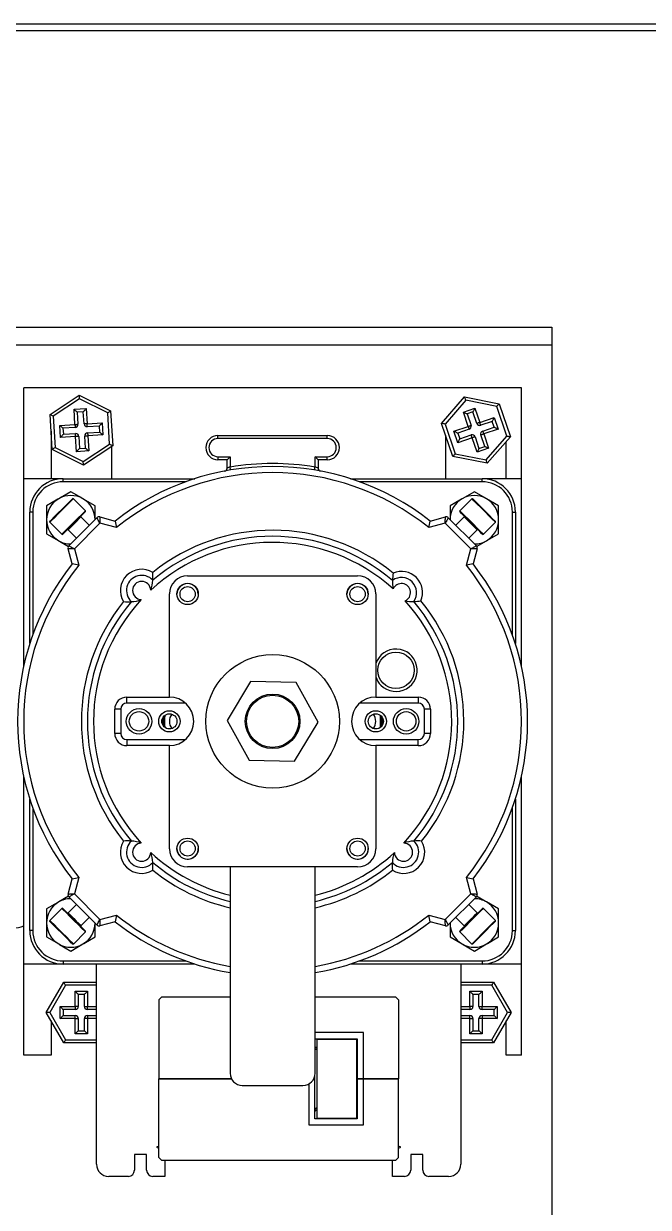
# Model space of a CAD drawing. Header units: millimetres. Extents: x 4754612 to 5801174, y 2368242 to 2777223.
# Drawn here: x 4996116.3 to 4996189.8, y 2592960.3 to 2593099.6 of the extents above; entities that cross this region are included whole.
import ezdxf

# ---------------------------------------------------------------- set-up
doc = ezdxf.new("R2010")
doc.units = ezdxf.units.MM
doc.header["$LTSCALE"] = 1000
doc.layers.add('(주)하나기공-LEADER', color=7, linetype='Continuous')

msp = doc.modelspace()

# ---------------------------------------------------------------- linework, layer by layer
at = {"layer": '(주)하나기공-LEADER', "color": 8, "linetype": 'ByBlock', "lineweight": -2}
for p, q in [((4996178.443, 2593061.764), (4995985.586, 2593061.764)), ((4996116.315, 2593046.05), (4996116.315, 2593056.764)), ((4996174.886, 2593056.764), (4996116.315, 2593056.764)), ((4996174.886, 2593046.05), (4996174.886, 2593056.764)), ((4996119.413, 2593053.611), (4996122.856, 2593055.881)), ((4996122.88, 2593055.469), (4996119.782, 2593053.426)), ((4996122.856, 2593055.881), (4996126.543, 2593054.035)), ((4996126.199, 2593053.808), (4996122.88, 2593055.469)), ((4996165.483, 2593052.564), (4996168.199, 2593055.668)), ((4996168.332, 2593055.277), (4996165.888, 2593052.484)), ((4996168.199, 2593055.668), (4996172.245, 2593054.868)), ((4996171.973, 2593054.558), (4996168.332, 2593055.277)), ((4996122.239, 2593054.217), (4996123.665, 2593054.302)), ((4996122.345, 2593052.435), (4996122.239, 2593054.217)), ((4996123.33, 2593053.925), (4996122.617, 2593053.882)), ((4996122.617, 2593053.882), (4996122.702, 2593052.456)), ((4996123.415, 2593052.498), (4996123.33, 2593053.925)), ((4996123.665, 2593054.302), (4996123.771, 2593052.52)), ((4996126.419, 2593050.103), (4996126.199, 2593053.808)), ((4996126.543, 2593054.035), (4996126.788, 2593049.918)), ((4996168.047, 2593053.9), (4996169.399, 2593054.361)), ((4996168.623, 2593052.21), (4996168.047, 2593053.9)), ((4996169.176, 2593053.908), (4996168.5, 2593053.677)), ((4996169.637, 2593052.556), (4996169.176, 2593053.908)), ((4996169.399, 2593054.361), (4996169.975, 2593052.671)), ((4996173.17, 2593051.044), (4996171.973, 2593054.558)), ((4996172.245, 2593054.868), (4996173.575, 2593050.964)), ((4996119.658, 2593049.494), (4996119.413, 2593053.611)), ((4996119.782, 2593053.426), (4996120.002, 2593049.721)), ((4996120.562, 2593052.329), (4996122.345, 2593052.435)), ((4996123.771, 2593052.52), (4996125.554, 2593052.626)), ((4996125.554, 2593052.626), (4996125.638, 2593051.2)), ((4996166.814, 2593048.661), (4996165.483, 2593052.564)), ((4996165.888, 2593052.484), (4996167.085, 2593048.971)), ((4996168.5, 2593053.677), (4996168.961, 2593052.325)), ((4996169.975, 2593052.671), (4996171.665, 2593053.247)), ((4996171.442, 2593052.793), (4996170.09, 2593052.333)), ((4996171.673, 2593052.117), (4996171.442, 2593052.793)), ((4996171.665, 2593053.247), (4996172.126, 2593051.894)), ((4996119.529, 2593051.658), (4996119.529, 2593046.05)), ((4996120.647, 2593050.903), (4996120.562, 2593052.329)), ((4996122.43, 2593051.009), (4996120.647, 2593050.903)), ((4996122.366, 2593052.078), (4996120.94, 2593051.994)), ((4996120.94, 2593051.994), (4996120.983, 2593051.28)), ((4996120.983, 2593051.28), (4996122.409, 2593051.365)), ((4996122.536, 2593049.226), (4996122.43, 2593051.009)), ((4996122.786, 2593051.03), (4996122.871, 2593049.604)), ((4996123.584, 2593049.646), (4996123.499, 2593051.072)), ((4996125.218, 2593052.248), (4996123.792, 2593052.163)), ((4996123.835, 2593051.45), (4996125.261, 2593051.535)), ((4996125.638, 2593051.2), (4996123.856, 2593051.094)), ((4996123.856, 2593051.094), (4996123.962, 2593049.311)), ((4996125.261, 2593051.535), (4996125.218, 2593052.248)), ((4996139.172, 2593050.78), (4996139.172, 2593051.137)), ((4996139.172, 2593051.137), (4996152.029, 2593051.137)), ((4996152.029, 2593050.78), (4996152.029, 2593051.137)), ((4996165.958, 2593051.172), (4996165.958, 2593046.05)), ((4996166.932, 2593051.634), (4996168.623, 2593052.21)), ((4996167.393, 2593050.282), (4996166.932, 2593051.634)), ((4996168.738, 2593051.872), (4996167.385, 2593051.411)), ((4996167.385, 2593051.411), (4996167.616, 2593050.735)), ((4996167.616, 2593050.735), (4996168.968, 2593051.196)), ((4996169.421, 2593050.973), (4996169.882, 2593049.621)), ((4996170.558, 2593049.851), (4996170.097, 2593051.203)), ((4996170.32, 2593051.657), (4996171.673, 2593052.117)), ((4996172.126, 2593051.894), (4996170.436, 2593051.319)), ((4996170.436, 2593051.319), (4996171.011, 2593049.628)), ((4996170.726, 2593048.251), (4996173.17, 2593051.044)), ((4996173.575, 2593050.964), (4996170.859, 2593047.861)), ((4996120.002, 2593049.721), (4996123.321, 2593048.059)), ((4996122.871, 2593049.604), (4996123.584, 2593049.646)), ((4996123.321, 2593048.059), (4996126.419, 2593050.103)), ((4996126.788, 2593049.918), (4996123.345, 2593047.648)), ((4996126.672, 2593046.05), (4996126.672, 2593049.841)), ((4996152.029, 2593050.78), (4996139.172, 2593050.78)), ((4996169.083, 2593050.858), (4996167.393, 2593050.282)), ((4996169.659, 2593049.167), (4996169.083, 2593050.858)), ((4996171.011, 2593049.628), (4996169.659, 2593049.167)), ((4996169.882, 2593049.621), (4996170.558, 2593049.851)), ((4996173.1, 2593046.05), (4996173.1, 2593050.422)), ((4996123.345, 2593047.648), (4996119.658, 2593049.494)), ((4996123.962, 2593049.311), (4996122.536, 2593049.226)), ((4996139.172, 2593048.637), (4996140.6, 2593048.637)), ((4996139.172, 2593048.637), (4996139.172, 2593048.28)), ((4996140.243, 2593048.28), (4996139.172, 2593048.28)), ((4996140.6, 2593048.637), (4996140.243, 2593048.28)), ((4996140.243, 2593047.293), (4996140.243, 2593048.28)), ((4996140.6, 2593048.637), (4996140.6, 2593047.421)), ((4996150.6, 2593047.421), (4996150.6, 2593048.637)), ((4996150.6, 2593048.637), (4996152.029, 2593048.637)), ((4996150.958, 2593048.28), (4996150.958, 2593047.293)), ((4996152.029, 2593048.28), (4996150.958, 2593048.28)), ((4996152.029, 2593048.28), (4996152.029, 2593048.637)), ((4996170.859, 2593047.861), (4996166.814, 2593048.661)), ((4996167.085, 2593048.971), (4996170.726, 2593048.251)), ((4996116.315, 2593023.986), (4996116.315, 2593046.05)), ((4996120.958, 2593046.05), (4996116.315, 2593046.05)), ((4996120.958, 2593045.693), (4996120.958, 2593046.05)), ((4996120.958, 2593046.05), (4996136.453, 2593046.05)), ((4996135.405, 2593045.693), (4996120.958, 2593045.693)), ((4996154.748, 2593046.05), (4996170.243, 2593046.05)), ((4996170.243, 2593045.693), (4996155.796, 2593045.693)), ((4996174.886, 2593046.05), (4996170.243, 2593046.05)), ((4996170.243, 2593045.693), (4996170.243, 2593046.05)), ((4996174.886, 2593023.986), (4996174.886, 2593046.05)), ((4996121.862, 2593044.516), (4996120.433, 2593043.691)), ((4996169.339, 2593044.516), (4996167.91, 2593043.691)), ((4996119.005, 2593042.867), (4996119.005, 2593041.217)), ((4996120.841, 2593042.469), (4996122.064, 2593043.692)), ((4996123.579, 2593042.278), (4996122.165, 2593043.692)), ((4996124.719, 2593042.867), (4996123.29, 2593043.691)), ((4996124.719, 2593041.217), (4996124.719, 2593042.867)), ((4996166.482, 2593042.867), (4996166.482, 2593041.217)), ((4996169.036, 2593043.692), (4996167.622, 2593042.278)), ((4996172.196, 2593042.867), (4996170.768, 2593043.691)), ((4996172.196, 2593041.217), (4996172.196, 2593042.867)), ((4996117.386, 2593042.121), (4996117.029, 2593042.121)), ((4996117.029, 2593026.626), (4996117.029, 2593042.121)), ((4996117.386, 2593042.121), (4996117.386, 2593027.674)), ((4996119.005, 2593041.217), (4996119.005, 2593039.568)), ((4996121.625, 2593038.153), (4996124.926, 2593041.454)), ((4996122.31, 2593041.009), (4996123.579, 2593042.278)), ((4996123.579, 2593042.177), (4996122.356, 2593040.954)), ((4996123.049, 2593041.545), (4996122.356, 2593040.853)), ((4996124.033, 2593040.561), (4996123.049, 2593041.545)), ((4996125.271, 2593041.547), (4996127.063, 2593041.066)), ((4996164.137, 2593041.066), (4996165.93, 2593041.547)), ((4996166.275, 2593041.454), (4996169.576, 2593038.153)), ((4996168.152, 2593041.545), (4996167.168, 2593040.561)), ((4996172.196, 2593039.568), (4996172.196, 2593041.217)), ((4996173.815, 2593042.121), (4996174.172, 2593042.121)), ((4996173.815, 2593027.674), (4996173.815, 2593042.121)), ((4996174.172, 2593042.121), (4996174.172, 2593026.626)), ((4996119.387, 2593040.914), (4996120.801, 2593039.5)), ((4996120.801, 2593039.5), (4996122.31, 2593041.009)), ((4996122.356, 2593040.853), (4996121.534, 2593040.03)), ((4996121.534, 2593040.03), (4996122.518, 2593039.046)), ((4996125.285, 2593040.803), (4996122.276, 2593037.794)), ((4996127.226, 2593040.283), (4996125.285, 2593040.803)), ((4996165.916, 2593040.803), (4996163.974, 2593040.283)), ((4996168.925, 2593037.794), (4996165.916, 2593040.803)), ((4996168.683, 2593039.046), (4996169.667, 2593040.03)), ((4996170.4, 2593039.5), (4996171.814, 2593040.914)), ((4996171.739, 2593041.09), (4996171.814, 2593041.015)), ((4996119.005, 2593039.568), (4996120.433, 2593038.743)), ((4996169.598, 2593038.068), (4996170.768, 2593038.743)), ((4996170.322, 2593039.578), (4996170.4, 2593039.5)), ((4996122.013, 2593036.015), (4996121.532, 2593037.808)), ((4996122.276, 2593037.794), (4996122.796, 2593035.853)), ((4996168.405, 2593035.853), (4996168.925, 2593037.794)), ((4996169.668, 2593037.808), (4996169.188, 2593036.015)), ((4996135.6, 2593034.621), (4996155.6, 2593034.621)), ((4996133.458, 2593020.336), (4996133.458, 2593032.479)), ((4996157.743, 2593032.479), (4996157.743, 2593020.336)), ((4996143.014, 2593022.175), (4996140.24, 2593017.587)), ((4996148.374, 2593022.066), (4996143.014, 2593022.175)), ((4996150.96, 2593017.37), (4996148.374, 2593022.066)), ((4996128.458, 2593019.621), (4996128.458, 2593020.336)), ((4996128.458, 2593020.336), (4996133.458, 2593020.336)), ((4996157.743, 2593020.336), (4996162.743, 2593020.336)), ((4996162.743, 2593020.336), (4996162.743, 2593019.621)), ((4996127.029, 2593016.05), (4996127.029, 2593018.907)), ((4996127.743, 2593018.907), (4996127.029, 2593018.907)), ((4996127.743, 2593018.907), (4996127.743, 2593016.05)), ((4996135.347, 2593019.621), (4996128.458, 2593019.621)), ((4996162.743, 2593019.621), (4996155.853, 2593019.621)), ((4996163.458, 2593016.05), (4996163.458, 2593018.907)), ((4996164.172, 2593018.907), (4996163.458, 2593018.907)), ((4996164.172, 2593018.907), (4996164.172, 2593016.05)), ((4996140.24, 2593017.587), (4996142.827, 2593012.891)), ((4996148.187, 2593012.783), (4996150.96, 2593017.37)), ((4996127.743, 2593016.05), (4996127.029, 2593016.05)), ((4996128.458, 2593015.336), (4996128.458, 2593014.621)), ((4996128.458, 2593015.336), (4996135.347, 2593015.336)), ((4996155.853, 2593015.336), (4996162.743, 2593015.336)), ((4996162.743, 2593014.621), (4996162.743, 2593015.336)), ((4996164.172, 2593016.05), (4996163.458, 2593016.05)), ((4996133.458, 2593014.621), (4996128.458, 2593014.621)), ((4996133.458, 2593002.479), (4996133.458, 2593014.621)), ((4996162.743, 2593014.621), (4996157.743, 2593014.621)), ((4996157.743, 2593014.621), (4996157.743, 2593002.479)), ((4996142.827, 2593012.891), (4996148.187, 2593012.783)), ((4996116.315, 2592988.907), (4996116.315, 2593010.971)), ((4996174.886, 2592988.907), (4996174.886, 2593010.971)), ((4996117.029, 2592992.836), (4996117.029, 2593008.331)), ((4996174.172, 2593008.331), (4996174.172, 2592992.836)), ((4996117.386, 2593007.283), (4996117.386, 2592992.836)), ((4996173.815, 2592992.836), (4996173.815, 2593007.283)), ((4996155.6, 2593000.336), (4996135.6, 2593000.336)), ((4996140.6, 2593000.336), (4996140.6, 2592976.05)), ((4996150.6, 2592976.05), (4996150.6, 2593000.336)), ((4996121.532, 2592997.149), (4996122.013, 2592998.942)), ((4996122.796, 2592999.105), (4996122.276, 2592997.163)), ((4996168.925, 2592997.163), (4996168.405, 2592999.105)), ((4996169.188, 2592998.942), (4996169.668, 2592997.149)), ((4996121.603, 2592996.889), (4996120.433, 2592996.214)), ((4996124.926, 2592993.503), (4996121.625, 2592996.804)), ((4996122.276, 2592997.163), (4996125.285, 2592994.154)), ((4996165.916, 2592994.154), (4996168.925, 2592997.163)), ((4996169.576, 2592996.804), (4996166.275, 2592993.503)), ((4996119.005, 2592995.39), (4996119.005, 2592993.74)), ((4996120.801, 2592995.457), (4996119.387, 2592994.043)), ((4996122.518, 2592995.911), (4996121.534, 2592994.927)), ((4996169.667, 2592994.927), (4996168.683, 2592995.911)), ((4996171.814, 2592994.043), (4996170.4, 2592995.457)), ((4996172.196, 2592995.39), (4996170.768, 2592996.214)), ((4996172.196, 2592993.74), (4996172.196, 2592995.39)), ((4996123.049, 2592993.412), (4996124.033, 2592994.396)), ((4996127.063, 2592993.891), (4996125.271, 2592993.41)), ((4996125.285, 2592994.154), (4996127.226, 2592994.674)), ((4996163.974, 2592994.674), (4996165.916, 2592994.154)), ((4996165.93, 2592993.41), (4996164.137, 2592993.891)), ((4996167.168, 2592994.396), (4996168.152, 2592993.412)), ((4996117.386, 2592992.836), (4996117.029, 2592992.836)), ((4996119.005, 2592993.74), (4996119.005, 2592992.09)), ((4996122.165, 2592991.265), (4996123.579, 2592992.679)), ((4996124.719, 2592992.09), (4996124.719, 2592993.74)), ((4996166.482, 2592993.74), (4996166.482, 2592992.09)), ((4996167.622, 2592992.679), (4996169.036, 2592991.265)), ((4996172.196, 2592992.09), (4996172.196, 2592993.74)), ((4996173.815, 2592992.836), (4996174.172, 2592992.836)), ((4996119.005, 2592992.09), (4996120.433, 2592991.266)), ((4996121.862, 2592990.441), (4996123.29, 2592991.266)), ((4996166.482, 2592992.09), (4996167.91, 2592991.266)), ((4996169.339, 2592990.441), (4996170.768, 2592991.266)), ((4996120.958, 2592988.907), (4996116.315, 2592988.907)), ((4996116.315, 2592978.193), (4996116.315, 2592988.907)), ((4996120.958, 2592989.264), (4996120.958, 2592988.907)), ((4996120.958, 2592989.264), (4996135.405, 2592989.264)), ((4996136.453, 2592988.907), (4996120.958, 2592988.907)), ((4996124.886, 2592965.336), (4996124.886, 2592988.907)), ((4996170.243, 2592988.907), (4996154.748, 2592988.907)), ((4996155.796, 2592989.264), (4996170.243, 2592989.264)), ((4996167.743, 2592988.907), (4996167.743, 2592965.336)), ((4996170.243, 2592989.264), (4996170.243, 2592988.907)), ((4996174.886, 2592988.907), (4996170.243, 2592988.907)), ((4996174.886, 2592978.193), (4996174.886, 2592988.907)), ((4996118.977, 2592983.193), (4996121.038, 2592986.764)), ((4996121.245, 2592986.407), (4996119.389, 2592983.193)), ((4996121.038, 2592986.764), (4996124.886, 2592986.764)), ((4996124.886, 2592986.407), (4996121.245, 2592986.407)), ((4996122.386, 2592983.907), (4996122.386, 2592985.693)), ((4996122.386, 2592985.693), (4996123.815, 2592985.693)), ((4996123.815, 2592985.693), (4996123.815, 2592983.907)), ((4996167.743, 2592986.764), (4996171.591, 2592986.764)), ((4996171.385, 2592986.407), (4996167.743, 2592986.407)), ((4996168.815, 2592985.693), (4996170.243, 2592985.693)), ((4996168.815, 2592983.907), (4996168.815, 2592985.693)), ((4996170.243, 2592985.693), (4996170.243, 2592983.907)), ((4996173.241, 2592983.193), (4996171.385, 2592986.407)), ((4996171.591, 2592986.764), (4996173.653, 2592983.193)), ((4996122.743, 2592985.336), (4996122.743, 2592983.907)), ((4996123.458, 2592985.336), (4996122.743, 2592985.336)), ((4996123.458, 2592983.907), (4996123.458, 2592985.336)), ((4996132.565, 2592985.043), (4996132.208, 2592984.686)), ((4996132.208, 2592984.686), (4996132.208, 2592975.4)), ((4996132.565, 2592985.043), (4996140.6, 2592985.043)), ((4996150.6, 2592985.043), (4996160.065, 2592985.043)), ((4996160.422, 2592984.686), (4996160.065, 2592985.043)), ((4996160.422, 2592984.686), (4996160.422, 2592975.4)), ((4996169.172, 2592985.336), (4996169.172, 2592983.907)), ((4996169.886, 2592985.336), (4996169.172, 2592985.336)), ((4996169.886, 2592983.907), (4996169.886, 2592985.336)), ((4996119.389, 2592983.193), (4996118.977, 2592983.193)), ((4996121.038, 2592979.621), (4996118.977, 2592983.193)), ((4996119.389, 2592983.193), (4996121.245, 2592979.979)), ((4996120.6, 2592982.479), (4996120.6, 2592983.907)), ((4996120.6, 2592983.907), (4996122.386, 2592983.907)), ((4996120.958, 2592983.55), (4996120.958, 2592982.836)), ((4996122.386, 2592983.55), (4996120.958, 2592983.55)), ((4996120.958, 2592982.836), (4996122.386, 2592982.836)), ((4996122.743, 2592983.907), (4996122.386, 2592983.907)), ((4996122.386, 2592983.907), (4996122.386, 2592983.55)), ((4996122.386, 2592982.479), (4996122.386, 2592982.836)), ((4996123.458, 2592983.907), (4996123.815, 2592983.907)), ((4996123.815, 2592983.55), (4996123.815, 2592983.907)), ((4996123.815, 2592983.907), (4996124.886, 2592983.907)), ((4996124.886, 2592983.55), (4996123.815, 2592983.55)), ((4996123.815, 2592982.836), (4996123.815, 2592982.479)), ((4996123.815, 2592982.836), (4996124.886, 2592982.836)), ((4996167.743, 2592983.907), (4996168.815, 2592983.907)), ((4996168.815, 2592983.55), (4996167.743, 2592983.55)), ((4996167.743, 2592982.836), (4996168.815, 2592982.836)), ((4996168.815, 2592983.907), (4996168.815, 2592983.55)), ((4996169.172, 2592983.907), (4996168.815, 2592983.907)), ((4996168.815, 2592982.479), (4996168.815, 2592982.836)), ((4996169.886, 2592983.907), (4996170.243, 2592983.907)), ((4996170.243, 2592983.907), (4996172.029, 2592983.907)), ((4996170.243, 2592983.55), (4996170.243, 2592983.907)), ((4996171.672, 2592983.55), (4996170.243, 2592983.55)), ((4996170.243, 2592982.836), (4996171.672, 2592982.836)), ((4996170.243, 2592982.836), (4996170.243, 2592982.479)), ((4996171.385, 2592979.979), (4996173.241, 2592983.193)), ((4996173.653, 2592983.193), (4996171.591, 2592979.621)), ((4996171.672, 2592982.836), (4996171.672, 2592983.55)), ((4996172.029, 2592983.907), (4996172.029, 2592982.479)), ((4996173.653, 2592983.193), (4996173.241, 2592983.193)), ((4996119.529, 2592982.236), (4996119.529, 2592978.193)), ((4996122.386, 2592982.479), (4996120.6, 2592982.479)), ((4996122.386, 2592980.693), (4996122.386, 2592982.479)), ((4996122.386, 2592982.479), (4996122.743, 2592982.479)), ((4996122.743, 2592982.479), (4996122.743, 2592981.05)), ((4996123.458, 2592981.05), (4996123.458, 2592982.479)), ((4996123.815, 2592982.479), (4996123.458, 2592982.479)), ((4996123.815, 2592982.479), (4996123.815, 2592980.693)), ((4996124.886, 2592982.479), (4996123.815, 2592982.479)), ((4996168.815, 2592982.479), (4996167.743, 2592982.479)), ((4996168.815, 2592980.693), (4996168.815, 2592982.479)), ((4996168.815, 2592982.479), (4996169.172, 2592982.479)), ((4996169.172, 2592982.479), (4996169.172, 2592981.05)), ((4996169.886, 2592981.05), (4996169.886, 2592982.479)), ((4996170.243, 2592982.479), (4996169.886, 2592982.479)), ((4996170.243, 2592982.479), (4996170.243, 2592980.693)), ((4996172.029, 2592982.479), (4996170.243, 2592982.479)), ((4996173.1, 2592978.193), (4996173.1, 2592982.236)), ((4996121.245, 2592979.979), (4996124.886, 2592979.979)), ((4996123.815, 2592980.693), (4996122.386, 2592980.693)), ((4996122.743, 2592981.05), (4996123.458, 2592981.05)), ((4996156.279, 2592980.829), (4996150.6, 2592980.829)), ((4996150.6, 2592980.114), (4996155.565, 2592980.114)), ((4996150.85, 2592980.043), (4996155.493, 2592980.043)), ((4996150.85, 2592970.757), (4996150.85, 2592980.043)), ((4996155.493, 2592980.043), (4996155.493, 2592980.114)), ((4996155.493, 2592970.757), (4996155.493, 2592980.043)), ((4996155.565, 2592980.114), (4996155.565, 2592975.4)), ((4996156.279, 2592975.4), (4996156.279, 2592980.829)), ((4996167.743, 2592979.979), (4996171.385, 2592979.979)), ((4996170.243, 2592980.693), (4996168.815, 2592980.693)), ((4996169.172, 2592981.05), (4996169.886, 2592981.05)), ((4996124.886, 2592979.621), (4996121.038, 2592979.621)), ((4996171.591, 2592979.621), (4996167.743, 2592979.621)), ((4996119.529, 2592978.193), (4996116.315, 2592978.193)), ((4996174.886, 2592978.193), (4996173.1, 2592978.193)), ((4996150.565, 2592975.4), (4996150.565, 2592975.733)), ((4996132.208, 2592975.4), (4996140.757, 2592975.4)), ((4996132.208, 2592966.114), (4996132.208, 2592975.4)), ((4996140.757, 2592975.4), (4996132.208, 2592975.4)), ((4996142.029, 2592974.621), (4996149.172, 2592974.621)), ((4996149.85, 2592974.793), (4996149.85, 2592969.971)), ((4996150.444, 2592975.4), (4996150.565, 2592975.4)), ((4996150.565, 2592975.4), (4996150.444, 2592975.4)), ((4996150.565, 2592970.686), (4996150.565, 2592975.4)), ((4996155.565, 2592975.4), (4996156.279, 2592975.4)), ((4996155.565, 2592975.4), (4996155.565, 2592970.686)), ((4996156.279, 2592975.4), (4996155.565, 2592975.4)), ((4996156.279, 2592975.4), (4996160.422, 2592975.4)), ((4996156.279, 2592969.971), (4996156.279, 2592975.4)), ((4996160.422, 2592975.4), (4996156.279, 2592975.4)), ((4996160.422, 2592966.114), (4996160.422, 2592975.4)), ((4996155.565, 2592970.686), (4996150.565, 2592970.686)), ((4996150.85, 2592970.757), (4996155.493, 2592970.757)), ((4996155.493, 2592970.686), (4996155.493, 2592970.757)), ((4996149.85, 2592969.971), (4996156.279, 2592969.971)), ((4996132.208, 2592967.461), (4996131.932, 2592967.347)), ((4996131.932, 2592967.347), (4996132.208, 2592967.233)), ((4996160.697, 2592967.347), (4996160.422, 2592967.461)), ((4996160.422, 2592967.233), (4996160.697, 2592967.347)), ((4996130.779, 2592966.471), (4996129.35, 2592966.471)), ((4996129.35, 2592966.471), (4996129.35, 2592964.621)), ((4996130.779, 2592964.621), (4996130.779, 2592966.471)), ((4996132.208, 2592966.114), (4996132.565, 2592965.757)), ((4996160.065, 2592965.757), (4996160.422, 2592966.114)), ((4996163.279, 2592966.471), (4996161.85, 2592966.471)), ((4996161.85, 2592966.471), (4996161.85, 2592964.621)), ((4996163.279, 2592964.621), (4996163.279, 2592966.471)), ((4996160.065, 2592965.757), (4996132.565, 2592965.757)), ((4996132.922, 2592965.757), (4996132.922, 2592963.907)), ((4996159.708, 2592963.907), (4996159.708, 2592965.757)), ((4996128.636, 2592963.907), (4996126.315, 2592963.907)), ((4996132.922, 2592963.907), (4996131.493, 2592963.907)), ((4996161.136, 2592963.907), (4996159.708, 2592963.907)), ((4996166.315, 2592963.907), (4996163.993, 2592963.907))]:
    msp.add_line(p, q, dxfattribs=at)
at = {"layer": '(주)하나기공-LEADER', "color": 4}
msp.add_lwpolyline([(4996262.443, 2593098.764), (4995963.3, 2593098.764), (4995963.3, 2593099.621), (4995963.3, 2593099.621), (4996262.443, 2593099.621)], dxfattribs=at)
at = {"layer": '(주)하나기공-LEADER', "color": 8, "linetype": 'ByBlock', "lineweight": -2}
msp.add_lwpolyline([(4996178.443, 2592958.907), (4995985.586, 2592958.907), (4995985.586, 2593061.764), (4995985.586, 2593063.907), (4996178.443, 2593063.907), (4996178.443, 2593061.764)], close=True, dxfattribs=at)
for points in [[(4996122.88, 2593055.469), (4996122.875, 2593055.55), (4996122.871, 2593055.627), (4996122.866, 2593055.698), (4996122.863, 2593055.76), (4996122.86, 2593055.812), (4996122.857, 2593055.85), (4996122.856, 2593055.873), (4996122.856, 2593055.881)], [(4996168.332, 2593055.277), (4996168.306, 2593055.354), (4996168.281, 2593055.427), (4996168.258, 2593055.494), (4996168.238, 2593055.553), (4996168.221, 2593055.602), (4996168.209, 2593055.638), (4996168.201, 2593055.66), (4996168.199, 2593055.668)], [(4996122.239, 2593054.217), (4996122.313, 2593054.152), (4996122.384, 2593054.089), (4996122.449, 2593054.031), (4996122.506, 2593053.98), (4996122.553, 2593053.939), (4996122.588, 2593053.908), (4996122.609, 2593053.889), (4996122.617, 2593053.882)], [(4996123.665, 2593054.302), (4996123.6, 2593054.229), (4996123.537, 2593054.158), (4996123.479, 2593054.092), (4996123.428, 2593054.035), (4996123.386, 2593053.988), (4996123.355, 2593053.953), (4996123.336, 2593053.932), (4996123.33, 2593053.925)], [(4996126.199, 2593053.808), (4996126.266, 2593053.852), (4996126.331, 2593053.894), (4996126.39, 2593053.934), (4996126.442, 2593053.968), (4996126.485, 2593053.996), (4996126.517, 2593054.017), (4996126.537, 2593054.03), (4996126.543, 2593054.035)], [(4996168.047, 2593053.9), (4996168.135, 2593053.857), (4996168.22, 2593053.815), (4996168.298, 2593053.776), (4996168.367, 2593053.743), (4996168.423, 2593053.715), (4996168.465, 2593053.694), (4996168.491, 2593053.682), (4996168.5, 2593053.677)], [(4996169.399, 2593054.361), (4996169.355, 2593054.273), (4996169.313, 2593054.188), (4996169.275, 2593054.109), (4996169.241, 2593054.041), (4996169.213, 2593053.984), (4996169.193, 2593053.942), (4996169.18, 2593053.916), (4996169.176, 2593053.908)], [(4996171.973, 2593054.558), (4996172.026, 2593054.618), (4996172.077, 2593054.676), (4996172.124, 2593054.73), (4996172.165, 2593054.777), (4996172.199, 2593054.816), (4996172.224, 2593054.844), (4996172.239, 2593054.862), (4996172.245, 2593054.868)], [(4996119.782, 2593053.426), (4996119.71, 2593053.462), (4996119.641, 2593053.497), (4996119.577, 2593053.528), (4996119.521, 2593053.556), (4996119.475, 2593053.579), (4996119.441, 2593053.596), (4996119.42, 2593053.607), (4996119.413, 2593053.611)], [(4996122.345, 2593052.435), (4996122.415, 2593052.439), (4996122.481, 2593052.443), (4996122.543, 2593052.447), (4996122.597, 2593052.45), (4996122.641, 2593052.452), (4996122.674, 2593052.454), (4996122.695, 2593052.456), (4996122.702, 2593052.456)], [(4996122.345, 2593052.435), (4996122.349, 2593052.365), (4996122.353, 2593052.298), (4996122.357, 2593052.237), (4996122.36, 2593052.183), (4996122.363, 2593052.138), (4996122.365, 2593052.105), (4996122.366, 2593052.085), (4996122.366, 2593052.078)], [(4996123.771, 2593052.52), (4996123.702, 2593052.516), (4996123.635, 2593052.512), (4996123.573, 2593052.508), (4996123.519, 2593052.505), (4996123.475, 2593052.502), (4996123.442, 2593052.5), (4996123.421, 2593052.499), (4996123.415, 2593052.498)], [(4996123.792, 2593052.163), (4996123.792, 2593052.17), (4996123.791, 2593052.19), (4996123.789, 2593052.223), (4996123.786, 2593052.268), (4996123.783, 2593052.322), (4996123.779, 2593052.383), (4996123.775, 2593052.45), (4996123.771, 2593052.52)], [(4996125.218, 2593052.248), (4996125.225, 2593052.255), (4996125.244, 2593052.277), (4996125.275, 2593052.312), (4996125.317, 2593052.359), (4996125.367, 2593052.416), (4996125.425, 2593052.481), (4996125.488, 2593052.552), (4996125.554, 2593052.626)], [(4996165.888, 2593052.484), (4996165.809, 2593052.5), (4996165.733, 2593052.515), (4996165.663, 2593052.529), (4996165.602, 2593052.541), (4996165.552, 2593052.551), (4996165.514, 2593052.558), (4996165.491, 2593052.563), (4996165.483, 2593052.564)], [(4996169.975, 2593052.671), (4996169.909, 2593052.648), (4996169.845, 2593052.627), (4996169.787, 2593052.607), (4996169.736, 2593052.589), (4996169.694, 2593052.575), (4996169.662, 2593052.564), (4996169.643, 2593052.558), (4996169.637, 2593052.556)], [(4996170.09, 2593052.333), (4996170.088, 2593052.339), (4996170.081, 2593052.358), (4996170.071, 2593052.39), (4996170.056, 2593052.432), (4996170.039, 2593052.483), (4996170.019, 2593052.541), (4996169.997, 2593052.605), (4996169.975, 2593052.671)], [(4996171.442, 2593052.793), (4996171.446, 2593052.802), (4996171.459, 2593052.828), (4996171.48, 2593052.87), (4996171.507, 2593052.926), (4996171.541, 2593052.995), (4996171.58, 2593053.073), (4996171.622, 2593053.158), (4996171.665, 2593053.247)], [(4996120.562, 2593052.329), (4996120.636, 2593052.263), (4996120.707, 2593052.201), (4996120.772, 2593052.143), (4996120.83, 2593052.092), (4996120.877, 2593052.05), (4996120.911, 2593052.019), (4996120.933, 2593052), (4996120.94, 2593051.994)], [(4996120.647, 2593050.903), (4996120.713, 2593050.976), (4996120.776, 2593051.047), (4996120.834, 2593051.113), (4996120.884, 2593051.17), (4996120.926, 2593051.217), (4996120.957, 2593051.252), (4996120.976, 2593051.273), (4996120.983, 2593051.28)], [(4996122.43, 2593051.009), (4996122.426, 2593051.078), (4996122.422, 2593051.145), (4996122.418, 2593051.207), (4996122.415, 2593051.261), (4996122.412, 2593051.305), (4996122.41, 2593051.338), (4996122.409, 2593051.358), (4996122.409, 2593051.365)], [(4996122.786, 2593051.03), (4996122.779, 2593051.03), (4996122.759, 2593051.028), (4996122.726, 2593051.026), (4996122.682, 2593051.024), (4996122.628, 2593051.021), (4996122.566, 2593051.017), (4996122.499, 2593051.013), (4996122.43, 2593051.009)], [(4996123.499, 2593051.072), (4996123.506, 2593051.073), (4996123.527, 2593051.074), (4996123.559, 2593051.076), (4996123.604, 2593051.079), (4996123.658, 2593051.082), (4996123.719, 2593051.086), (4996123.786, 2593051.089), (4996123.856, 2593051.094)], [(4996123.835, 2593051.45), (4996123.835, 2593051.443), (4996123.836, 2593051.423), (4996123.838, 2593051.39), (4996123.841, 2593051.346), (4996123.844, 2593051.292), (4996123.848, 2593051.23), (4996123.852, 2593051.163), (4996123.856, 2593051.094)], [(4996125.261, 2593051.535), (4996125.268, 2593051.529), (4996125.289, 2593051.509), (4996125.324, 2593051.478), (4996125.371, 2593051.437), (4996125.429, 2593051.386), (4996125.494, 2593051.328), (4996125.565, 2593051.265), (4996125.638, 2593051.2)], [(4996166.932, 2593051.634), (4996167.021, 2593051.591), (4996167.106, 2593051.549), (4996167.184, 2593051.51), (4996167.253, 2593051.476), (4996167.309, 2593051.449), (4996167.351, 2593051.428), (4996167.377, 2593051.415), (4996167.385, 2593051.411)], [(4996168.623, 2593052.21), (4996168.688, 2593052.232), (4996168.752, 2593052.254), (4996168.81, 2593052.274), (4996168.862, 2593052.291), (4996168.904, 2593052.306), (4996168.935, 2593052.316), (4996168.954, 2593052.323), (4996168.961, 2593052.325)], [(4996168.623, 2593052.21), (4996168.645, 2593052.144), (4996168.667, 2593052.081), (4996168.687, 2593052.022), (4996168.704, 2593051.971), (4996168.718, 2593051.929), (4996168.729, 2593051.898), (4996168.735, 2593051.878), (4996168.738, 2593051.872)], [(4996169.083, 2593050.858), (4996169.061, 2593050.924), (4996169.039, 2593050.987), (4996169.019, 2593051.046), (4996169.002, 2593051.097), (4996168.988, 2593051.139), (4996168.977, 2593051.17), (4996168.97, 2593051.189), (4996168.968, 2593051.196)], [(4996169.421, 2593050.973), (4996169.415, 2593050.971), (4996169.396, 2593050.964), (4996169.364, 2593050.954), (4996169.322, 2593050.939), (4996169.271, 2593050.922), (4996169.213, 2593050.902), (4996169.149, 2593050.88), (4996169.083, 2593050.858)], [(4996170.097, 2593051.203), (4996170.104, 2593051.206), (4996170.123, 2593051.212), (4996170.154, 2593051.223), (4996170.196, 2593051.237), (4996170.248, 2593051.255), (4996170.306, 2593051.274), (4996170.37, 2593051.296), (4996170.436, 2593051.319)], [(4996170.32, 2593051.657), (4996170.323, 2593051.65), (4996170.329, 2593051.631), (4996170.34, 2593051.6), (4996170.354, 2593051.558), (4996170.372, 2593051.506), (4996170.391, 2593051.448), (4996170.413, 2593051.384), (4996170.436, 2593051.319)], [(4996171.673, 2593052.117), (4996171.681, 2593052.113), (4996171.707, 2593052.1), (4996171.749, 2593052.08), (4996171.805, 2593052.052), (4996171.874, 2593052.018), (4996171.952, 2593051.98), (4996172.037, 2593051.938), (4996172.126, 2593051.894)], [(4996173.575, 2593050.964), (4996173.568, 2593050.966), (4996173.55, 2593050.969), (4996173.52, 2593050.975), (4996173.48, 2593050.983), (4996173.43, 2593050.993), (4996173.372, 2593051.004), (4996173.308, 2593051.017), (4996173.24, 2593051.03), (4996173.17, 2593051.044)], [(4996119.658, 2593049.494), (4996119.664, 2593049.498), (4996119.684, 2593049.511), (4996119.716, 2593049.532), (4996119.759, 2593049.56), (4996119.811, 2593049.595), (4996119.87, 2593049.634), (4996119.935, 2593049.677), (4996120.002, 2593049.721)], [(4996122.871, 2593049.604), (4996122.865, 2593049.597), (4996122.846, 2593049.575), (4996122.815, 2593049.54), (4996122.773, 2593049.493), (4996122.722, 2593049.436), (4996122.664, 2593049.371), (4996122.601, 2593049.3), (4996122.536, 2593049.226)], [(4996123.584, 2593049.646), (4996123.591, 2593049.64), (4996123.613, 2593049.621), (4996123.648, 2593049.59), (4996123.695, 2593049.548), (4996123.752, 2593049.497), (4996123.817, 2593049.439), (4996123.888, 2593049.376), (4996123.962, 2593049.311)], [(4996126.788, 2593049.918), (4996126.782, 2593049.921), (4996126.766, 2593049.929), (4996126.739, 2593049.943), (4996126.702, 2593049.961), (4996126.656, 2593049.984), (4996126.604, 2593050.01), (4996126.545, 2593050.039), (4996126.483, 2593050.071), (4996126.419, 2593050.103)], [(4996167.393, 2593050.282), (4996167.436, 2593050.37), (4996167.478, 2593050.455), (4996167.517, 2593050.534), (4996167.551, 2593050.602), (4996167.578, 2593050.659), (4996167.599, 2593050.701), (4996167.612, 2593050.726), (4996167.616, 2593050.735)], [(4996169.882, 2593049.621), (4996169.878, 2593049.612), (4996169.865, 2593049.586), (4996169.845, 2593049.544), (4996169.817, 2593049.488), (4996169.783, 2593049.419), (4996169.745, 2593049.341), (4996169.703, 2593049.256), (4996169.659, 2593049.167)], [(4996170.558, 2593049.851), (4996170.567, 2593049.847), (4996170.593, 2593049.834), (4996170.635, 2593049.814), (4996170.691, 2593049.786), (4996170.76, 2593049.752), (4996170.838, 2593049.714), (4996170.923, 2593049.672), (4996171.011, 2593049.628)], [(4996150.958, 2593048.28), (4996150.951, 2593048.287), (4996150.93, 2593048.308), (4996150.897, 2593048.341), (4996150.853, 2593048.385), (4996150.799, 2593048.439), (4996150.737, 2593048.501), (4996150.67, 2593048.568), (4996150.6, 2593048.637)], [(4996166.814, 2593048.661), (4996166.819, 2593048.667), (4996166.834, 2593048.684), (4996166.859, 2593048.713), (4996166.893, 2593048.751), (4996166.934, 2593048.798), (4996166.981, 2593048.852), (4996167.032, 2593048.91), (4996167.085, 2593048.971)], [(4996170.859, 2593047.861), (4996170.857, 2593047.868), (4996170.849, 2593047.89), (4996170.837, 2593047.926), (4996170.82, 2593047.975), (4996170.8, 2593048.034), (4996170.777, 2593048.102), (4996170.752, 2593048.175), (4996170.726, 2593048.251)], [(4996123.345, 2593047.648), (4996123.345, 2593047.656), (4996123.343, 2593047.679), (4996123.341, 2593047.717), (4996123.338, 2593047.768), (4996123.334, 2593047.831), (4996123.33, 2593047.902), (4996123.326, 2593047.979), (4996123.321, 2593048.059)], [(4996140.659, 2593047.069), (4996140.658, 2593047.076), (4996140.655, 2593047.096), (4996140.649, 2593047.128), (4996140.642, 2593047.172), (4996140.633, 2593047.225), (4996140.623, 2593047.286), (4996140.612, 2593047.352), (4996140.6, 2593047.421)], [(4996150.542, 2593047.069), (4996150.543, 2593047.076), (4996150.546, 2593047.096), (4996150.552, 2593047.128), (4996150.559, 2593047.172), (4996150.568, 2593047.225), (4996150.578, 2593047.286), (4996150.589, 2593047.352), (4996150.6, 2593047.421)], [(4996123.29, 2593043.691), (4996123.189, 2593043.75), (4996121.862, 2593044.516)], [(4996170.768, 2593043.691), (4996170.666, 2593043.75), (4996169.339, 2593044.516)], [(4996120.433, 2593043.691), (4996120.332, 2593043.633), (4996119.005, 2593042.867)], [(4996122.165, 2593043.692), (4996122.165, 2593043.692), (4996122.068, 2593043.595), (4996121.797, 2593043.324), (4996121.387, 2593042.915), (4996120.896, 2593042.423)], [(4996167.91, 2593043.691), (4996167.809, 2593043.633), (4996166.482, 2593042.867)], [(4996171.814, 2593040.914), (4996171.736, 2593040.992), (4996171.481, 2593041.247), (4996171.084, 2593041.644), (4996170.598, 2593042.13), (4996170.088, 2593042.639), (4996169.624, 2593043.104), (4996169.268, 2593043.46), (4996169.069, 2593043.659), (4996169.036, 2593043.692)], [(4996169.137, 2593043.692), (4996169.168, 2593043.661), (4996169.361, 2593043.468), (4996169.704, 2593043.125), (4996170.151, 2593042.678), (4996170.642, 2593042.187), (4996171.111, 2593041.718), (4996171.493, 2593041.336), (4996171.739, 2593041.09)], [(4996119.387, 2593041.015), (4996119.408, 2593041.036), (4996119.583, 2593041.211), (4996119.912, 2593041.54), (4996120.351, 2593041.979), (4996120.841, 2593042.469)], [(4996120.896, 2593042.423), (4996120.388, 2593041.915), (4996119.932, 2593041.459), (4996119.591, 2593041.118), (4996119.409, 2593040.936), (4996119.387, 2593040.914)], [(4996125.285, 2593040.803), (4996125.215, 2593040.93), (4996125.148, 2593041.052), (4996125.086, 2593041.165), (4996125.031, 2593041.263), (4996124.987, 2593041.344), (4996124.953, 2593041.405), (4996124.933, 2593041.442), (4996124.926, 2593041.454)], [(4996125.271, 2593041.547), (4996125.271, 2593041.532), (4996125.272, 2593041.49), (4996125.273, 2593041.421), (4996125.275, 2593041.329), (4996125.277, 2593041.216), (4996125.28, 2593041.088), (4996125.282, 2593040.948), (4996125.285, 2593040.803)], [(4996165.916, 2593040.803), (4996165.918, 2593040.948), (4996165.921, 2593041.088), (4996165.924, 2593041.216), (4996165.926, 2593041.329), (4996165.928, 2593041.421), (4996165.929, 2593041.49), (4996165.93, 2593041.532), (4996165.93, 2593041.547)], [(4996166.275, 2593041.454), (4996166.269, 2593041.444), (4996166.253, 2593041.415), (4996166.227, 2593041.367), (4996166.191, 2593041.302), (4996166.147, 2593041.222), (4996166.095, 2593041.129), (4996166.039, 2593041.026), (4996165.978, 2593040.916), (4996165.916, 2593040.803)], [(4996167.622, 2593042.278), (4996167.654, 2593042.245), (4996167.854, 2593042.045), (4996168.21, 2593041.689), (4996168.674, 2593041.225), (4996169.184, 2593040.716), (4996169.67, 2593040.23), (4996170.067, 2593039.832), (4996170.322, 2593039.578)], [(4996170.299, 2593039.5), (4996170.223, 2593039.575), (4996169.978, 2593039.82), (4996169.595, 2593040.203), (4996169.127, 2593040.672), (4996168.636, 2593041.163), (4996168.189, 2593041.61), (4996167.846, 2593041.953), (4996167.653, 2593042.145), (4996167.622, 2593042.177)], [(4996169.667, 2593040.03), (4996169.625, 2593040.073), (4996169.474, 2593040.223), (4996169.238, 2593040.459), (4996168.952, 2593040.746), (4996168.659, 2593041.038), (4996168.405, 2593041.293), (4996168.227, 2593041.471), (4996168.153, 2593041.544), (4996168.152, 2593041.545)], [(4996122.356, 2593040.954), (4996121.867, 2593040.464), (4996121.428, 2593040.025), (4996121.098, 2593039.696), (4996120.924, 2593039.521), (4996120.902, 2593039.5)], [(4996120.433, 2593038.743), (4996120.535, 2593038.684), (4996121.603, 2593038.068)], [(4996170.768, 2593038.743), (4996170.869, 2593038.801), (4996172.196, 2593039.568)], [(4996122.276, 2593037.794), (4996122.131, 2593037.797), (4996121.991, 2593037.799), (4996121.863, 2593037.802), (4996121.75, 2593037.804), (4996121.658, 2593037.806), (4996121.589, 2593037.807), (4996121.547, 2593037.808), (4996121.532, 2593037.808)], [(4996121.625, 2593038.153), (4996121.635, 2593038.148), (4996121.664, 2593038.131), (4996121.712, 2593038.105), (4996121.777, 2593038.069), (4996121.857, 2593038.025), (4996121.95, 2593037.973), (4996122.053, 2593037.917), (4996122.163, 2593037.856), (4996122.276, 2593037.794)], [(4996168.925, 2593037.794), (4996169.038, 2593037.856), (4996169.148, 2593037.917), (4996169.251, 2593037.973), (4996169.344, 2593038.025), (4996169.424, 2593038.069), (4996169.489, 2593038.105), (4996169.537, 2593038.131), (4996169.566, 2593038.148), (4996169.576, 2593038.153)], [(4996169.668, 2593037.808), (4996169.657, 2593037.808), (4996169.624, 2593037.807), (4996169.569, 2593037.806), (4996169.495, 2593037.805), (4996169.403, 2593037.803), (4996169.297, 2593037.801), (4996169.179, 2593037.799), (4996169.054, 2593037.796), (4996168.925, 2593037.794)], [(4996121.532, 2592997.149), (4996121.547, 2592997.149), (4996121.589, 2592997.15), (4996121.658, 2592997.151), (4996121.75, 2592997.153), (4996121.863, 2592997.155), (4996121.991, 2592997.158), (4996122.131, 2592997.161), (4996122.276, 2592997.163)], [(4996122.276, 2592997.163), (4996122.149, 2592997.093), (4996122.027, 2592997.026), (4996121.914, 2592996.964), (4996121.815, 2592996.909), (4996121.735, 2592996.865), (4996121.674, 2592996.831), (4996121.637, 2592996.811), (4996121.625, 2592996.804)], [(4996168.925, 2592997.163), (4996169.07, 2592997.161), (4996169.21, 2592997.158), (4996169.338, 2592997.155), (4996169.451, 2592997.153), (4996169.543, 2592997.151), (4996169.612, 2592997.15), (4996169.654, 2592997.149), (4996169.668, 2592997.149)], [(4996169.576, 2592996.804), (4996169.564, 2592996.811), (4996169.526, 2592996.831), (4996169.466, 2592996.865), (4996169.385, 2592996.909), (4996169.287, 2592996.964), (4996169.174, 2592997.026), (4996169.052, 2592997.093), (4996168.925, 2592997.163)], [(4996170.768, 2592996.214), (4996170.666, 2592996.273), (4996169.598, 2592996.889)], [(4996120.433, 2592996.214), (4996120.332, 2592996.156), (4996119.005, 2592995.39)], [(4996123.579, 2592992.679), (4996123.578, 2592992.681), (4996123.46, 2592992.798), (4996123.171, 2592993.087), (4996122.75, 2592993.509), (4996122.253, 2592994.006), (4996121.747, 2592994.511), (4996121.302, 2592994.957), (4996120.976, 2592995.283), (4996120.814, 2592995.444), (4996120.801, 2592995.457)], [(4996120.902, 2592995.457), (4996120.915, 2592995.445), (4996121.071, 2592995.289), (4996121.384, 2592994.975), (4996121.814, 2592994.546), (4996122.301, 2592994.059), (4996122.78, 2592993.58), (4996123.186, 2592993.173), (4996123.464, 2592992.895), (4996123.578, 2592992.782), (4996123.579, 2592992.78)], [(4996167.622, 2592992.78), (4996167.686, 2592992.845), (4996167.92, 2592993.079), (4996168.295, 2592993.453), (4996168.759, 2592993.918), (4996169.251, 2592994.409), (4996169.703, 2592994.862), (4996170.055, 2592995.214), (4996170.259, 2592995.418), (4996170.299, 2592995.457)], [(4996170.4, 2592995.457), (4996170.359, 2592995.416), (4996170.147, 2592995.204), (4996169.782, 2592994.839), (4996169.312, 2592994.37), (4996168.802, 2592993.859), (4996168.32, 2592993.377), (4996167.931, 2592992.989), (4996167.688, 2592992.746), (4996167.622, 2592992.679)], [(4996119.387, 2592994.043), (4996119.4, 2592994.03), (4996119.562, 2592993.868), (4996119.887, 2592993.543), (4996120.333, 2592993.097), (4996120.838, 2592992.592), (4996121.335, 2592992.095), (4996121.757, 2592991.673), (4996122.046, 2592991.384), (4996122.163, 2592991.267), (4996122.165, 2592991.265)], [(4996122.064, 2592991.265), (4996122.062, 2592991.267), (4996121.949, 2592991.38), (4996121.671, 2592991.658), (4996121.265, 2592992.064), (4996120.786, 2592992.543), (4996120.299, 2592993.03), (4996119.869, 2592993.46), (4996119.555, 2592993.774), (4996119.4, 2592993.929), (4996119.387, 2592993.942)], [(4996121.534, 2592994.927), (4996121.562, 2592994.898), (4996121.697, 2592994.764), (4996121.922, 2592994.539), (4996122.203, 2592994.257), (4996122.498, 2592993.963), (4996122.761, 2592993.7), (4996122.953, 2592993.508), (4996123.044, 2592993.417), (4996123.049, 2592993.412)], [(4996124.926, 2592993.503), (4996124.933, 2592993.515), (4996124.953, 2592993.552), (4996124.987, 2592993.613), (4996125.031, 2592993.694), (4996125.086, 2592993.792), (4996125.148, 2592993.905), (4996125.215, 2592994.027), (4996125.285, 2592994.154)], [(4996125.285, 2592994.154), (4996125.282, 2592994.009), (4996125.28, 2592993.869), (4996125.277, 2592993.741), (4996125.275, 2592993.628), (4996125.273, 2592993.536), (4996125.272, 2592993.467), (4996125.271, 2592993.425), (4996125.271, 2592993.41)], [(4996165.93, 2592993.41), (4996165.93, 2592993.422), (4996165.929, 2592993.455), (4996165.928, 2592993.51), (4996165.927, 2592993.584), (4996165.925, 2592993.676), (4996165.923, 2592993.782), (4996165.921, 2592993.9), (4996165.918, 2592994.025), (4996165.916, 2592994.154)], [(4996165.916, 2592994.154), (4996165.978, 2592994.041), (4996166.039, 2592993.931), (4996166.095, 2592993.828), (4996166.147, 2592993.735), (4996166.191, 2592993.655), (4996166.227, 2592993.59), (4996166.253, 2592993.542), (4996166.269, 2592993.513), (4996166.275, 2592993.503)], [(4996168.152, 2592993.412), (4996168.153, 2592993.412), (4996168.22, 2592993.48), (4996168.392, 2592993.652), (4996168.644, 2592993.903), (4996168.935, 2592994.195), (4996169.223, 2592994.483), (4996169.463, 2592994.723), (4996169.619, 2592994.879), (4996169.667, 2592994.927)], [(4996169.036, 2592991.265), (4996169.103, 2592991.332), (4996169.346, 2592991.575), (4996169.734, 2592991.963), (4996170.216, 2592992.445), (4996170.726, 2592992.955), (4996171.196, 2592993.425), (4996171.561, 2592993.79), (4996171.773, 2592994.002), (4996171.814, 2592994.043)], [(4996171.814, 2592993.942), (4996171.774, 2592993.903), (4996171.57, 2592993.698), (4996171.218, 2592993.346), (4996170.766, 2592992.894), (4996170.274, 2592992.402), (4996169.81, 2592991.938), (4996169.435, 2592991.563), (4996169.201, 2592991.329), (4996169.137, 2592991.265)], [(4996120.433, 2592991.266), (4996120.535, 2592991.207), (4996121.862, 2592990.441)], [(4996123.29, 2592991.266), (4996123.392, 2592991.324), (4996124.719, 2592992.09)], [(4996167.91, 2592991.266), (4996168.012, 2592991.207), (4996169.339, 2592990.441)], [(4996170.768, 2592991.266), (4996170.869, 2592991.324), (4996172.196, 2592992.09)], [(4996121.245, 2592986.407), (4996121.204, 2592986.477), (4996121.166, 2592986.544), (4996121.13, 2592986.606), (4996121.099, 2592986.66), (4996121.073, 2592986.704), (4996121.054, 2592986.737), (4996121.042, 2592986.757), (4996121.038, 2592986.764)], [(4996122.743, 2592985.336), (4996122.736, 2592985.343), (4996122.716, 2592985.363), (4996122.683, 2592985.396), (4996122.639, 2592985.44), (4996122.585, 2592985.494), (4996122.523, 2592985.556), (4996122.456, 2592985.623), (4996122.386, 2592985.693)], [(4996123.458, 2592985.336), (4996123.464, 2592985.343), (4996123.485, 2592985.363), (4996123.518, 2592985.396), (4996123.562, 2592985.44), (4996123.616, 2592985.494), (4996123.678, 2592985.556), (4996123.745, 2592985.623), (4996123.815, 2592985.693)], [(4996169.172, 2592985.336), (4996169.165, 2592985.343), (4996169.145, 2592985.363), (4996169.112, 2592985.396), (4996169.067, 2592985.44), (4996169.013, 2592985.494), (4996168.951, 2592985.556), (4996168.884, 2592985.623), (4996168.815, 2592985.693)], [(4996169.886, 2592985.336), (4996169.893, 2592985.343), (4996169.913, 2592985.363), (4996169.946, 2592985.396), (4996169.991, 2592985.44), (4996170.045, 2592985.494), (4996170.107, 2592985.556), (4996170.174, 2592985.623), (4996170.243, 2592985.693)], [(4996171.591, 2592986.764), (4996171.588, 2592986.759), (4996171.579, 2592986.743), (4996171.563, 2592986.716), (4996171.543, 2592986.681), (4996171.517, 2592986.637), (4996171.488, 2592986.586), (4996171.455, 2592986.529), (4996171.421, 2592986.469), (4996171.385, 2592986.407)], [(4996120.6, 2592983.907), (4996120.67, 2592983.837), (4996120.737, 2592983.77), (4996120.799, 2592983.709), (4996120.853, 2592983.655), (4996120.897, 2592983.61), (4996120.93, 2592983.577), (4996120.951, 2592983.557), (4996120.958, 2592983.55)], [(4996120.6, 2592982.479), (4996120.67, 2592982.548), (4996120.737, 2592982.615), (4996120.799, 2592982.677), (4996120.853, 2592982.731), (4996120.897, 2592982.775), (4996120.93, 2592982.808), (4996120.951, 2592982.829), (4996120.958, 2592982.836)], [(4996171.672, 2592983.55), (4996171.679, 2592983.557), (4996171.699, 2592983.577), (4996171.732, 2592983.61), (4996171.776, 2592983.655), (4996171.831, 2592983.709), (4996171.892, 2592983.77), (4996171.959, 2592983.837), (4996172.029, 2592983.907)], [(4996171.672, 2592982.836), (4996171.679, 2592982.829), (4996171.699, 2592982.808), (4996171.732, 2592982.775), (4996171.776, 2592982.731), (4996171.831, 2592982.677), (4996171.892, 2592982.615), (4996171.959, 2592982.548), (4996172.029, 2592982.479)], [(4996121.245, 2592979.979), (4996121.204, 2592979.909), (4996121.166, 2592979.842), (4996121.13, 2592979.78), (4996121.099, 2592979.726), (4996121.073, 2592979.682), (4996121.054, 2592979.649), (4996121.042, 2592979.628), (4996121.038, 2592979.621)], [(4996122.386, 2592980.693), (4996122.456, 2592980.762), (4996122.523, 2592980.829), (4996122.585, 2592980.891), (4996122.639, 2592980.945), (4996122.683, 2592980.99), (4996122.716, 2592981.023), (4996122.736, 2592981.043), (4996122.743, 2592981.05)], [(4996123.815, 2592980.693), (4996123.745, 2592980.762), (4996123.678, 2592980.829), (4996123.616, 2592980.891), (4996123.562, 2592980.945), (4996123.518, 2592980.99), (4996123.485, 2592981.023), (4996123.464, 2592981.043), (4996123.458, 2592981.05)], [(4996168.815, 2592980.693), (4996168.884, 2592980.762), (4996168.951, 2592980.829), (4996169.013, 2592980.891), (4996169.067, 2592980.945), (4996169.112, 2592980.99), (4996169.145, 2592981.023), (4996169.165, 2592981.043), (4996169.172, 2592981.05)], [(4996170.243, 2592980.693), (4996170.174, 2592980.762), (4996170.107, 2592980.829), (4996170.045, 2592980.891), (4996169.991, 2592980.945), (4996169.946, 2592980.99), (4996169.913, 2592981.023), (4996169.893, 2592981.043), (4996169.886, 2592981.05)], [(4996171.591, 2592979.621), (4996171.587, 2592979.628), (4996171.575, 2592979.649), (4996171.556, 2592979.682), (4996171.531, 2592979.726), (4996171.499, 2592979.78), (4996171.464, 2592979.842), (4996171.425, 2592979.909), (4996171.385, 2592979.979)]]:
    msp.add_lwpolyline(points, dxfattribs=at)
for centre, radius in [((4996135.6, 2593032.479), 1.25), ((4996135.6, 2593032.453), 0.893), ((4996155.6, 2593032.479), 1.25), ((4996155.6, 2593032.453), 0.893), ((4996145.6, 2593017.479), 7.857), ((4996160.119, 2593023.492), 2.143), ((4996145.6, 2593017.479), 3.214), ((4996145.6, 2593017.479), 3.071), ((4996129.886, 2593017.479), 1.5), ((4996161.315, 2593017.479), 1.5), ((4996129.886, 2593017.479), 1.143), ((4996133.458, 2593017.479), 1.25), ((4996133.458, 2593017.479), 0.893), ((4996157.743, 2593017.479), 1.25), ((4996157.743, 2593017.479), 0.893), ((4996161.315, 2593017.479), 1.143), ((4996135.6, 2593002.479), 1.25), ((4996155.6, 2593002.479), 1.25), ((4996135.6, 2593002.504), 0.893), ((4996155.6, 2593002.504), 0.893)]:
    msp.add_circle(centre, radius, dxfattribs=at)
for centre, radius, start, end in [((4996122.345, 2593052.435), 0.357, 273.40405, 3.40405), ((4996123.771, 2593052.52), 0.357, 183.40405, 273.40405), ((4996169.975, 2593052.671), 0.357, 198.81649, 288.81649), ((4996122.43, 2593051.009), 0.357, 3.40405, 93.40405), ((4996123.856, 2593051.094), 0.357, 93.40405, 183.40405), ((4996139.172, 2593049.709), 1.429, 90, 270), ((4996152.029, 2593049.709), 1.429, 270, 90), ((4996168.623, 2593052.21), 0.357, 288.81649, 18.81649), ((4996169.083, 2593050.858), 0.357, 18.81649, 108.81649), ((4996170.436, 2593051.319), 0.357, 108.81649, 198.81649), ((4996139.172, 2593049.709), 1.071, 90, 270), ((4996152.029, 2593049.709), 1.071, 270, 90), ((4996145.6, 2593017.479), 30, 51.83714, 128.16286), ((4996145.6, 2593017.479), 29.286, 51.14106, 128.85894), ((4996139.886, 2593047.293), 0.357, 280.84982, 0), ((4996143.37, 2593039.136), 8.736, 108.48293, 110.97154), ((4996145.6, 2593017.479), 30.357, 80.51985, 99.48015), ((4996147.845, 2593039.174), 8.695, 69.02264, 71.52288), ((4996151.315, 2593047.293), 0.357, 180, 259.15018), ((4996120.958, 2593042.121), 3.929, 90, 180), ((4996120.958, 2593042.121), 3.571, 90, 180), ((4996170.243, 2593042.121), 3.929, 0, 90), ((4996170.243, 2593042.121), 3.571, 0, 90), ((4996121.862, 2593041.217), 2.857, 60, 120), ((4996169.339, 2593041.217), 2.857, 60, 120), ((4996121.862, 2593041.217), 2.857, 120, 180), ((4996122.114, 2593043.641), 0.0714, 45, 135), ((4996121.862, 2593041.217), 2.857, 0, 60), ((4996169.339, 2593041.217), 2.857, 120, 180), ((4996169.086, 2593043.641), 0.0714, 45, 135), ((4996169.339, 2593041.217), 2.857, 0, 60), ((4996121.862, 2593041.217), 2.857, 180, 240), ((4996123.099, 2593041.596), 0.0714, 135, 225), ((4996123.529, 2593042.227), 0.0714, 315, 45), ((4996125.179, 2593041.202), 0.357, 75, 135), ((4996166.022, 2593041.202), 0.357, 45, 105), ((4996167.672, 2593042.227), 0.0714, 135, 225), ((4996168.102, 2593041.596), 0.0714, 315, 45), ((4996169.339, 2593041.217), 2.857, 300, 0), ((4996119.437, 2593040.965), 0.0714, 135, 225), ((4996121.483, 2593039.98), 0.0714, 45, 135), ((4996246.508, 2593065.512), 121.92, 191.56663, 191.94255), ((4996145.6, 2593017.479), 22.5, 50.89656, 128.79694), ((4996032.662, 2593068.015), 134.209, 348.07503, 348.41653), ((4996169.718, 2593039.98), 0.0714, 45, 135), ((4996171.763, 2593040.965), 0.0714, 315, 45), ((4996121.862, 2593041.217), 2.857, 240, 269.40056), ((4996120.852, 2593039.55), 0.0714, 225, 315), ((4996145.6, 2593017.479), 21.071, 47.724, 132.86429), ((4996145.6, 2593017.479), 21.786, 49.64095, 130.30231), ((4996169.339, 2593041.217), 2.857, 270.59944, 300), ((4996170.349, 2593039.55), 0.0714, 225, 315), ((4996121.877, 2593037.9), 0.357, 135, 195), ((4996169.324, 2593037.9), 0.357, 345, 45), ((4996145.6, 2593017.479), 30, 141.83714, 218.16286), ((4996145.6, 2593017.479), 29.286, 141.14106, 218.85894), ((4996094.783, 2592903.192), 135.586, 78.07658, 78.41461), ((4996196.409, 2592903.232), 135.545, 101.58534, 101.92347), ((4996145.6, 2593017.479), 29.286, 321.14106, 38.85894), ((4996145.6, 2593017.479), 30, 321.83714, 38.16286), ((4996130.196, 2593032.883), 2.5, 58.475, 211.525), ((4996130.196, 2593032.883), 1.786, 42.65115, 227.34885), ((4996124.11, 2593034.504), 7.411, 356.82238, 3.94888), ((4996135.6, 2593032.479), 2.143, 90, 180), ((4996155.6, 2593032.479), 2.143, 0, 90), ((4996168.047, 2593033.704), 8.347, 171.49561, 177.42506), ((4996160.753, 2593032.631), 1.786, 324.2069, 125.7931), ((4996160.753, 2593032.631), 2.5, 337.39269, 112.60731), ((4996130.196, 2593032.883), 1.071, 2.13073, 267.86927), ((4996127.759, 2593034.261), 3.754, 339.1237, 357.43991), ((4996135.6, 2593032.453), 1.25, 0.59085, 179.40931), ((4996155.6, 2593032.453), 1.25, 0.58904, 179.41096), ((4996163.982, 2593033.855), 4.279, 177.00066, 190.58193), ((4996160.753, 2593032.631), 1.071, 294.1725, 155.8275), ((4996145.6, 2593017.479), 22.5, 141.20306, 218.79694), ((4996145.6, 2593017.479), 21.786, 139.69769, 220.30231), ((4996145.6, 2593017.479), 21.071, 137.13571, 222.86429), ((4996128.575, 2593038.97), 7.411, 266.05122, 273.17719), ((4996128.817, 2593035.327), 3.76, 272.57616, 290.86023), ((4996145.6, 2593017.479), 21.071, 317.13571, 42.276), ((4996161.977, 2593035.862), 4.281, 259.42184, 272.99589), ((4996161.83, 2593039.889), 8.31, 272.56193, 278.51779), ((4996145.6, 2593017.479), 21.786, 319.69769, 40.35905), ((4996145.6, 2593017.479), 22.5, 321.20306, 39.10344), ((4996160.119, 2593023.492), 2.5, 225, 161.82347), ((4996160.119, 2593023.492), 2.5, 198.17653, 225), ((4996128.458, 2593018.907), 1.429, 90, 180), ((4996133.458, 2593017.479), 2.857, 270, 90), ((4996157.743, 2593017.479), 2.857, 90, 270), ((4996162.743, 2593018.907), 1.429, 0, 90), ((4996128.458, 2593018.907), 0.714, 90, 180), ((4996162.743, 2593018.907), 0.714, 0, 90), ((4996145.6, 2593017.479), 13, 178.85991, 181.14009), ((4996145.6, 2593017.479), 12.857, 177.54328, 182.45672), ((4996145.6, 2593017.479), 12.714, 176.83607, 183.16393), ((4996134.886, 2593017.479), 1.429, 143.58009, 216.41991), ((4996156.315, 2593017.479), 1.429, 323.58009, 36.41991), ((4996145.6, 2593017.479), 12.714, 356.83607, 3.16393), ((4996145.6, 2593017.479), 12.857, 357.54328, 2.45672), ((4996145.6, 2593017.479), 13, 358.85991, 1.14009), ((4996128.458, 2593016.05), 1.429, 180, 270), ((4996128.458, 2593016.05), 0.714, 180, 270), ((4996162.743, 2593016.05), 1.429, 270, 0), ((4996162.743, 2593016.05), 0.714, 270, 0), ((4996130.196, 2593002.074), 2.5, 148.475, 301.525), ((4996128.575, 2592996.003), 7.395, 86.81502, 93.95663), ((4996130.196, 2593002.074), 1.786, 132.65115, 317.34885), ((4996128.817, 2592999.632), 3.759, 69.13651, 87.42714), ((4996130.196, 2593002.074), 1.071, 92.13073, 357.86927), ((4996135.6, 2593002.479), 2.143, 180, 270), ((4996135.6, 2593002.504), 1.25, 180.58744, 225), ((4996135.6, 2593002.504), 1.25, 225, 359.41272), ((4996155.6, 2593002.504), 1.25, 180.57675, 225), ((4996155.6, 2593002.504), 1.25, 225, 359.42411), ((4996155.6, 2593002.479), 2.143, 270, 0), ((4996161.005, 2593002.074), 1.786, 222.65115, 47.34885), ((4996161.005, 2593002.074), 2.5, 238.475, 31.525), ((4996161.005, 2593002.074), 1.071, 182.13073, 87.86927), ((4996162.383, 2592999.634), 3.757, 92.56717, 110.86917), ((4996162.626, 2592996.003), 7.395, 86.04336, 93.18499), ((4996127.759, 2593000.696), 3.753, 2.55895, 20.87743), ((4996145.6, 2593017.479), 21.071, 227.13571, 256.27346), ((4996124.111, 2593000.453), 7.409, 356.05035, 3.17839), ((4996145.6, 2593017.479), 21.786, 229.69769, 256.73188), ((4996145.6, 2593017.479), 21.071, 283.72654, 312.86429), ((4996145.6, 2593017.479), 21.786, 283.26812, 310.30231), ((4996167.035, 2593000.453), 7.355, 176.79558, 183.97635), ((4996163.447, 2593000.695), 3.759, 159.13571, 177.42791), ((4996145.6, 2593017.479), 22.5, 231.20306, 257.16041), ((4996145.6, 2593017.479), 22.5, 282.83959, 308.79694), ((4996095.69, 2593127.408), 131.136, 281.57968, 281.92918), ((4996195.503, 2593127.368), 131.095, 258.07077, 258.42038), ((4996121.862, 2592993.74), 2.857, 90.59944, 120), ((4996121.877, 2592997.057), 0.357, 165, 225), ((4996169.339, 2592993.74), 2.857, 60, 89.40056), ((4996169.324, 2592997.057), 0.357, 315, 15), ((4996121.862, 2592993.74), 2.857, 120, 180), ((4996120.852, 2592995.407), 0.0714, 45, 135), ((4996170.349, 2592995.407), 0.0714, 45, 135), ((4996169.339, 2592993.74), 2.857, 0, 60), ((4996119.437, 2592993.992), 0.0714, 135, 225), ((4996121.483, 2592994.977), 0.0714, 225, 315), ((4996246.837, 2592969.377), 122.256, 168.05799, 168.43287), ((4996145.6, 2593017.479), 30, 231.83714, 260.40593), ((4996145.6, 2593017.479), 29.286, 231.14106, 260.16964), ((4996145.6, 2593017.479), 29.286, 279.83036, 308.85894), ((4996145.6, 2593017.479), 30, 279.59407, 308.16286), ((4996031.922, 2592966.788), 134.965, 11.5844, 11.92399), ((4996169.718, 2592994.977), 0.0714, 225, 315), ((4996171.763, 2592993.992), 0.0714, 315, 45), ((4996114.968, 2592996.341), 3.214, 248.80454, 294.76909), ((4996120.958, 2592992.836), 3.929, 180, 270), ((4996120.958, 2592992.836), 3.571, 180, 270), ((4996121.862, 2592993.74), 2.857, 180, 240), ((4996123.099, 2592993.361), 0.0714, 135, 225), ((4996121.862, 2592993.74), 2.857, 300, 0), ((4996123.529, 2592992.73), 0.0714, 315, 45), ((4996125.179, 2592993.755), 0.357, 225, 285), ((4996166.022, 2592993.755), 0.357, 255, 315), ((4996169.339, 2592993.74), 2.857, 180, 240), ((4996167.672, 2592992.73), 0.0714, 135, 225), ((4996168.102, 2592993.361), 0.0714, 315, 45), ((4996170.243, 2592992.836), 3.571, 270, 0), ((4996170.243, 2592992.836), 3.929, 270, 0), ((4996169.339, 2592993.74), 2.857, 300, 0), ((4996121.862, 2592993.74), 2.857, 240, 300), ((4996122.114, 2592991.316), 0.0714, 225, 315), ((4996169.339, 2592993.74), 2.857, 240, 300), ((4996169.086, 2592991.316), 0.0714, 225, 315), ((4996122.386, 2592983.907), 0.357, 270, 0), ((4996122.386, 2592982.479), 0.357, 0, 90), ((4996123.815, 2592983.907), 0.357, 180, 270), ((4996123.815, 2592982.479), 0.357, 90, 180), ((4996168.815, 2592983.907), 0.357, 270, 0), ((4996168.815, 2592982.479), 0.357, 0, 90), ((4996170.243, 2592983.907), 0.357, 180, 270), ((4996170.243, 2592982.479), 0.357, 90, 180), ((4996146.922, 2592975.4), 5.286, 41.99157, 45.89736), ((4996146.922, 2592975.4), 5.143, 40.19176, 44.33403), ((4996142.029, 2592976.05), 1.429, 180, 270), ((4996149.172, 2592976.05), 1.429, 270, 0), ((4996146.922, 2592975.4), 5.143, 315.09947, 319.80824), ((4996146.922, 2592975.4), 5.286, 313.56596, 318.00843), ((4996126.315, 2592965.336), 1.429, 180, 270), ((4996128.636, 2592964.621), 0.714, 270, 0), ((4996131.493, 2592964.621), 0.714, 180, 270), ((4996161.136, 2592964.621), 0.714, 270, 0), ((4996163.993, 2592964.621), 0.714, 180, 270), ((4996166.315, 2592965.336), 1.429, 270, 0)]:
    msp.add_arc(centre, radius, start, end, dxfattribs=at)

doc.saveas('drawing.dxf')
